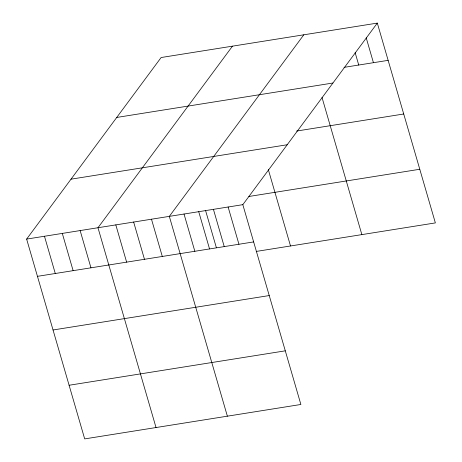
<?xml version="1.0" encoding="UTF-8"?>
<svg xmlns="http://www.w3.org/2000/svg" width="462" height="462" viewBox="0 0 462 462"><rect width="100%" height="100%" fill="white"/><g stroke="black" fill="none" stroke-linecap="round" stroke-linejoin="round"><path stroke-width="0.69" d="M377.315 23.1L242.827 204.666L300.877 404.475L84.685 438.9L26.634 239.091L161.123 57.525L377.315 23.1L435.366 222.909L256.219 251.438M232.467 46.165L97.979 227.731L156.029 427.541M303.811 34.806L169.323 216.372L227.368 416.175M344.034 67.371L388.138 60.349M116.742 117.446L332.935 83.016M296.604 131.052L403.724 113.993M71.015 179.175L287.208 144.75M248.862 196.483L419.779 169.265M26.634 239.091L242.827 204.666M37.457 276.34L253.65 241.915M53.043 329.983L269.231 295.559M69.098 385.256L285.291 350.831M366.222 37.855L373.435 62.688M355.128 52.616L358.737 65.032M322.026 97.499L361.862 234.615M268.307 169.531L290.517 245.975M228.124 207.005L238.946 244.254M213.427 209.35L224.243 246.598M205.584 210.568L216.378 247.707M198.724 211.688L209.546 248.937M184.02 214.027L194.843 251.276M151.484 219.213L162.306 256.462M133.651 222.049L144.473 259.298M115.812 224.89L126.634 262.139M80.14 230.573L90.962 267.821M62.306 233.414L73.129 270.663M44.468 236.255L55.29 273.504"/></g></svg>
